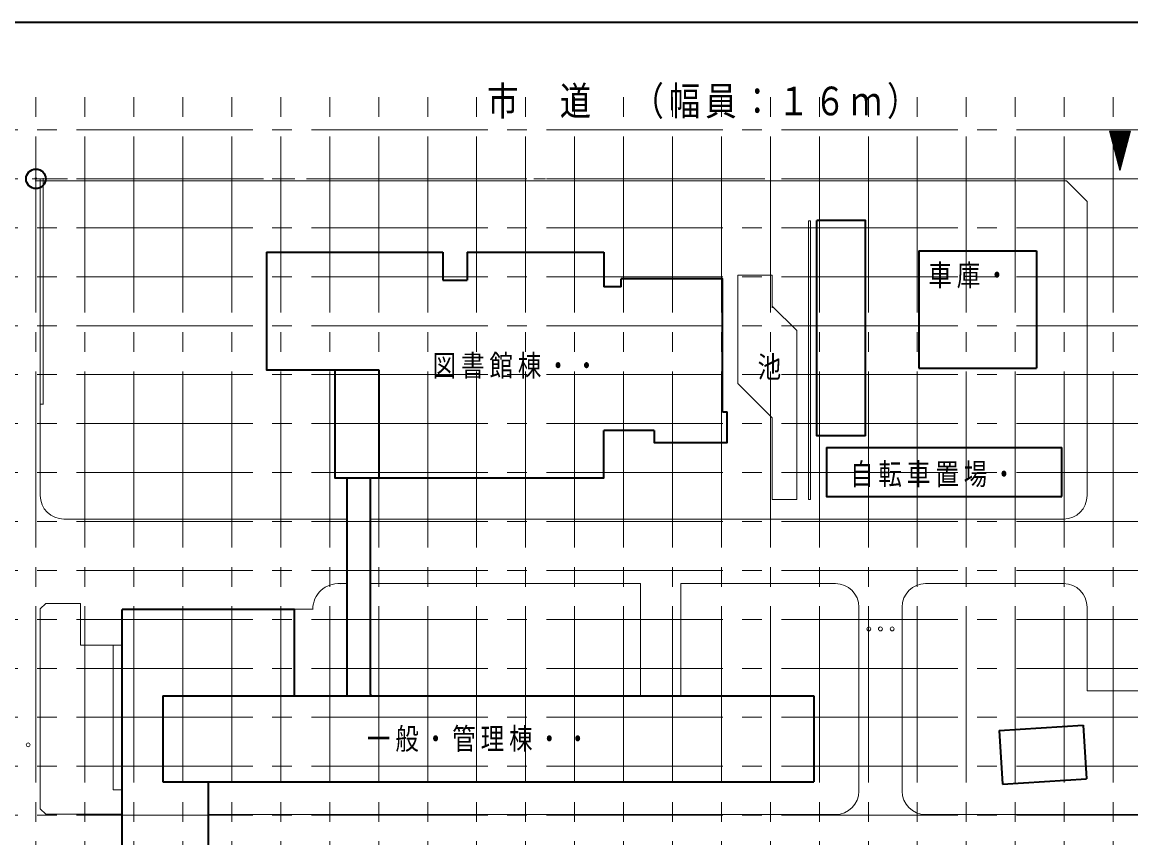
# Model space of a CAD drawing. Units: millimetres, scale not verified. Extents: x -269386 to 273530, y -150741 to 145098.
# Drawn here: x -62011 to 51205, y 27770 to 111082 of the extents above; entities that cross this region are included whole.
import ezdxf
from ezdxf.enums import TextEntityAlignment as Align

# ---------------------------------------------------------------- set-up
doc = ezdxf.new("R2010")
doc.units = ezdxf.units.MM
doc.header["$LTSCALE"] = 2000
doc.linetypes.add('CHAIN2', pattern=[12, 9, -1, 1, -1])
doc.linetypes.add('DOUBLE_CHAIN2', pattern=[12.8, 9, -1, 0.6, -0.6, 0.6, -1])
for name, color, linetype, lineweight in [('0-0_ 補助線', 4, 'CHAIN2', 9), ('1-1_ 1-1ﾚｲﾔ', 2, 'Continuous', 18), ('1-D_ 1-Dﾚｲﾔ', 2, 'Continuous', 18), ('7-1_ 7-1ﾚｲﾔ', 4, 'Continuous', 9), ('7-2_ 7-2ﾚｲﾔ', 7, 'Continuous', 35)]:
    doc.layers.add(name, color=color, linetype=linetype, lineweight=lineweight)
doc.layers.add('1-9_ 1-9ﾚｲﾔ', color=7, linetype='Continuous')
doc.layers.add('7-9_ 7-9ﾚｲﾔ', color=7, linetype='Continuous')
doc.styles.add('ＭＳ ゴシック', font='')
doc.styles.get('ＭＳ ゴシック').set_extended_font_data('MS Gothic')

msp = doc.modelspace()

# ---------------------------------------------------------------- linework, layer by layer
at = {"layer": '0-0_ 補助線'}
for p, q in [((-60599, -134582), (-60599, 103484)), ((-55599, -134582), (-55599, 103484)), ((-50599, -134582), (-50599, 103484)), ((-45599, -134582), (-45599, 103484)), ((-40599, -134582), (-40599, 103484)), ((-35599, -134582), (-35599, 103484)), ((-30599, -134582), (-30599, 103484)), ((-25599, -134582), (-25599, 103484)), ((-20599, -134582), (-20599, 103484)), ((-15599, -134582), (-15599, 103484)), ((-10599, -134582), (-10599, 103484)), ((-5599, -134582), (-5599, 103484)), ((-599, -134582), (-599, 103484)), ((4401, -134582), (4401, 103484)), ((9401, -134582), (9401, 103484)), ((14401, -134582), (14401, 103484)), ((19401, -134582), (19401, 103484)), ((24401, -134582), (24401, 103484)), ((29401, -134582), (29401, 103484)), ((34401, -134582), (34401, 103484)), ((39401, -134582), (39401, 103484)), ((44401, -134582), (44401, 103484)), ((49401, -134582), (49401, 103484)), ((273530, 100082), (-263527, 100082)), ((273530, 95082), (-263527, 95082)), ((273530, 90082), (-263527, 90082)), ((273530, 85082), (-263527, 85082)), ((273530, 80082), (-263527, 80082)), ((273530, 75082), (-263527, 75082)), ((273530, 70082), (-263527, 70082)), ((273530, 65082), (-263527, 65082)), ((273530, 60082), (-263527, 60082)), ((273530, 55082), (-263527, 55082)), ((273530, 50082), (-263527, 50082)), ((273530, 45082), (-263527, 45082)), ((273530, 40082), (-263527, 40082)), ((273530, 35082), (-263527, 35082)), ((273530, 30082), (-263527, 30082))]:
    msp.add_line(p, q, dxfattribs=at)
at = {"layer": '1-1_ 1-1ﾚｲﾔ'}
for p, q in [((-60603, 95142), (-60603, 94835)), ((-60158, 77214), (-60158, 95127)), ((-59858, 77214), (-59858, 95148)), ((44621, 94882), (-60668, 94882)), ((44621, 94882), (46742, 92761)), ((46742, 92761), (46742, 62732)), ((18281, 90782), (18481, 90782)), ((18481, 62332), (18481, 90782)), ((14582, 82082), (17082, 79582)), ((17082, 79582), (17082, 62332)), ((-60158, 62732), (-60158, 78301)), ((-59858, 72058), (-59858, 78301)), ((-60220, 72060), (-59836, 72060)), ((14582, 70682), (14582, 62332)), ((17082, 62332), (14582, 62332)), ((-57758, 60332), (-28810, 60332)), ((44342, 60332), (-26450, 60332)), ((-29750, 53732), (-28803, 53732)), ((-26457, 53732), (1142, 53732)), ((1142, 42281), (1142, 53732)), ((5242, 42281), (5242, 53732)), ((21042, 53732), (5242, 53732)), ((44342, 53732), (30242, 53732)), ((-59592, 51712), (-60158, 51146)), ((-60158, 30748), (-60158, 51146)), ((-59592, 51712), (-56058, 51712)), ((-56058, 51712), (-56058, 47462)), ((-34231, 51111), (-32288, 51111)), ((23442, 32548), (23442, 51332)), ((27842, 32548), (27842, 51332)), ((46742, 51332), (46742, 42798)), ((-51853, 47462), (-56058, 47462)), ((-52708, 47462), (-52708, 32682)), ((114792, 42798), (46742, 42798)), ((-51781, 32682), (-52708, 32682)), ((-60158, 30748), (-59592, 30182)), ((-59592, 30182), (-51779, 30182)), ((5312, 30147), (-43008, 30147)), ((5295, 30148), (6556, 30148)), ((21042, 30148), (6509, 30148)), ((52685, 30148), (30242, 30148))]:
    msp.add_line(p, q, dxfattribs=at)
for points in [[(18481, 62332), (18281, 62332), (18281, 90782)], [(14582, 81895), (14582, 85232), (11082, 85232)], [(11082, 85232), (11082, 74182), (14582, 70682)]]:
    msp.add_lwpolyline(points, dxfattribs=at)
for centre, radius, start, end in [((-57758, 62732), 2400, 180, 270), ((44342, 62732), 2400, 270, 0), ((-29729, 51136), 2599, 86.0894, 179.66861), ((21042, 51332), 2400, 0, 90), ((30242, 51332), 2400, 90, 180), ((44342, 51332), 2400, 0, 90), ((21042, 32548), 2400, 270, 0), ((30242, 32548), 2400, 180, 270)]:
    msp.add_arc(centre, radius, start, end, dxfattribs=at)
at = {"layer": '1-D_ 1-Dﾚｲﾔ'}
for centre in [(24451, 49106), (25634, 49106), (26835, 49106), (-61398, 37267)]:
    msp.add_circle(centre, 200, dxfattribs=at)
at = {"layer": '7-1_ 7-1ﾚｲﾔ', "color": 7, "lineweight": 35}
msp.add_line((-152370, 111082), (262684, 111082), dxfattribs=at)
at = {"layer": '7-1_ 7-1ﾚｲﾔ'}
for p, q in [((50098, 95945), (49024, 99954)), ((49024, 99950), (51182, 99950)), ((49042, 99900), (51161, 99900)), ((49059, 99850), (51145, 99850)), ((49071, 99800), (51133, 99800)), ((49083, 99750), (51121, 99750)), ((49099, 99700), (51108, 99700)), ((49112, 99650), (51096, 99650)), ((50107, 95949), (51182, 99959)), ((49120, 99600), (51080, 99600)), ((49132, 99550), (51064, 99550)), ((49152, 99500), (51051, 99500)), ((49160, 99450), (51035, 99450)), ((49173, 99400), (51027, 99400)), ((49189, 99350), (51011, 99350)), ((49205, 99300), (50998, 99300)), ((49217, 99250), (50986, 99250)), ((49226, 99200), (50974, 99200)), ((49242, 99150), (50954, 99150)), ((49254, 99100), (50945, 99100)), ((49275, 99050), (50933, 99050)), ((49283, 99000), (50917, 99000)), ((49295, 98950), (50905, 98950)), ((49311, 98900), (50888, 98900)), ((49323, 98850), (50880, 98850)), ((49336, 98800), (50864, 98800)), ((49348, 98750), (50852, 98750)), ((49364, 98700), (50839, 98700)), ((49372, 98650), (50823, 98650)), ((49393, 98600), (50811, 98600)), ((49397, 98550), (50795, 98550)), ((49417, 98500), (50787, 98500)), ((49429, 98450), (50770, 98450)), ((49442, 98400), (50758, 98400)), ((49454, 98350), (50750, 98350)), ((49470, 98300), (50729, 98300)), ((49491, 98250), (50717, 98250)), ((49491, 98200), (50701, 98200)), ((49511, 98150), (50689, 98150)), ((49527, 98100), (50681, 98100)), ((49544, 98050), (50664, 98050)), ((49552, 98000), (50648, 98000)), ((49572, 97950), (50640, 97950)), ((49576, 97900), (50628, 97900)), ((49588, 97850), (50611, 97850)), ((49605, 97800), (50595, 97800)), ((49617, 97750), (50583, 97750)), ((49637, 97700), (50566, 97700)), ((49645, 97650), (50558, 97650)), ((49662, 97600), (50542, 97600)), ((49670, 97550), (50534, 97550)), ((49690, 97500), (50509, 97500)), ((49694, 97450), (50497, 97450)), ((49719, 97400), (50485, 97400)), ((49723, 97350), (50477, 97350)), ((49739, 97300), (50456, 97300)), ((49755, 97250), (50448, 97250)), ((49768, 97200), (50440, 97200)), ((49784, 97150), (50420, 97150)), ((49792, 97100), (50407, 97100)), ((49808, 97050), (50395, 97050)), ((49825, 97000), (50383, 97000)), ((49837, 96950), (50367, 96950)), ((49849, 96900), (50350, 96900)), ((49861, 96850), (50342, 96850)), ((49874, 96800), (50326, 96800)), ((49886, 96750), (50318, 96750)), ((49898, 96700), (50297, 96700)), ((49914, 96650), (50281, 96650)), ((49927, 96600), (50273, 96600)), ((49943, 96550), (50257, 96550)), ((49955, 96500), (50249, 96500)), ((49963, 96450), (50228, 96450)), ((49980, 96400), (50220, 96400)), ((50000, 96350), (50212, 96350)), ((50008, 96300), (50196, 96300)), ((50020, 96250), (50179, 96250)), ((50037, 96200), (50163, 96200)), ((50053, 96150), (50151, 96150)), ((50061, 96100), (50143, 96100)), ((50073, 96050), (50126, 96050)), ((50090, 96000), (50106, 96000))]:
    msp.add_line(p, q, dxfattribs=at)
at = {"layer": '7-1_ 7-1ﾚｲﾔ', "color": 6, "linetype": 'DOUBLE_CHAIN2'}
msp.add_line((-183375, 95082), (248565, 95082), dxfattribs=at)
at = {"layer": '7-1_ 7-1ﾚｲﾔ', "color": 7, "lineweight": 35}
msp.add_lwpolyline([(-60599, 95172), (-60599, 95059), (-60599, 95172)], dxfattribs=at)
msp.add_circle((-60610, 95080), 1001, dxfattribs=at)
at = {"layer": '7-2_ 7-2ﾚｲﾔ'}
for p, q in [((-37058, 87582), (-19058, 87582)), ((-19058, 87582), (-19058, 84742)), ((-16583, 87582), (-2618, 87582)), ((-16583, 87582), (-16583, 84742)), ((-2618, 87582), (-2618, 84042)), ((29564, 87733), (29564, 75733)), ((29564, 87733), (41564, 87733)), ((41564, 87733), (41564, 75733)), ((-19058, 84742), (-16583, 84742)), ((-858, 84042), (-2618, 84042)), ((-858, 84042), (-858, 84882)), ((-30098, 75582), (-25598, 75582)), ((-25598, 75582), (-25598, 64542)), ((29564, 75733), (41564, 75733)), ((9502, 71282), (9982, 71282)), ((2542, 69382), (-2618, 69382)), ((20143, 67632), (44143, 67632)), ((44143, 62632), (44143, 67632)), ((-28819, 42388), (-28819, 64542)), ((-26423, 42395), (-26423, 64542)), ((-34208, 51082), (-51808, 51082)), ((-51808, 20282), (-51808, 51082)), ((-34208, 42282), (-34208, 51082)), ((-47643, 42282), (-47643, 33482)), ((-47643, 42282), (-34208, 42282)), ((-34208, 42282), (18827, 42282)), ((-28822, 42203), (-28822, 42445)), ((-26422, 42203), (-26422, 42445)), ((18827, 42282), (18827, 33482)), ((37761, 38748), (46343, 39294)), ((37761, 38748), (38110, 33259)), ((46343, 39294), (46692, 33805)), ((-47643, 33482), (-43008, 33482)), ((-43008, 33482), (-43008, 24753)), ((-43008, 33482), (18827, 33482)), ((38110, 33259), (46692, 33805))]:
    msp.add_line(p, q, dxfattribs=at)
for points in [[(24125, 68832), (19125, 68832), (19125, 90832)], [(24125, 68832), (24125, 90832), (19125, 90832)], [(-37058, 87582), (-37058, 75582), (-30098, 75582), (-30098, 64542), (-2618, 64542), (-2618, 69382)], [(9502, 71282), (9502, 84882), (-858, 84882)], [(2542, 69382), (2542, 68142), (9982, 68142), (9982, 71282)], [(20143, 67632), (20143, 62632), (44143, 62632)]]:
    msp.add_lwpolyline(points, dxfattribs=at)

# ---------------------------------------------------------------- texts
at = {"layer": '1-9_ 1-9ﾚｲﾔ', "style": 'ＭＳ ゴシック', "width": 0.8}
msp.add_text('池', height=2199, rotation=359.999, dxfattribs=at).set_placement((13096, 74104), align=Align.BOTTOM_LEFT)
at = {"layer": '7-9_ 7-9ﾚｲﾔ', "color": 3, "insert": (-14533, 101183), "char_height": 2933, "attachment_point": 7, "style": 'ＭＳ ゴシック'}
msp.add_mtext('\\T1.16;\\W0.8;市\u3000道\u3000（幅員：１６ｍ）', dxfattribs=at)
at = {"layer": '7-9_ 7-9ﾚｲﾔ', "char_height": 2199, "attachment_point": 7, "style": 'ＭＳ ゴシック'}
for s, insert in [('\\T1.21;\\W0.8;車庫・', (30524, 83899)), ('\\T1.21;\\W0.8;図書館棟・・', (-20100, 74661)), ('\\T1.21;\\W0.8;自転車置場・', (22529, 63577)), ('\\T1.21;\\W0.8;一般・管理棟・・', (-26804, 36548))]:
    msp.add_mtext(s, dxfattribs=dict(at, insert=insert))

doc.saveas('drawing.dxf')
